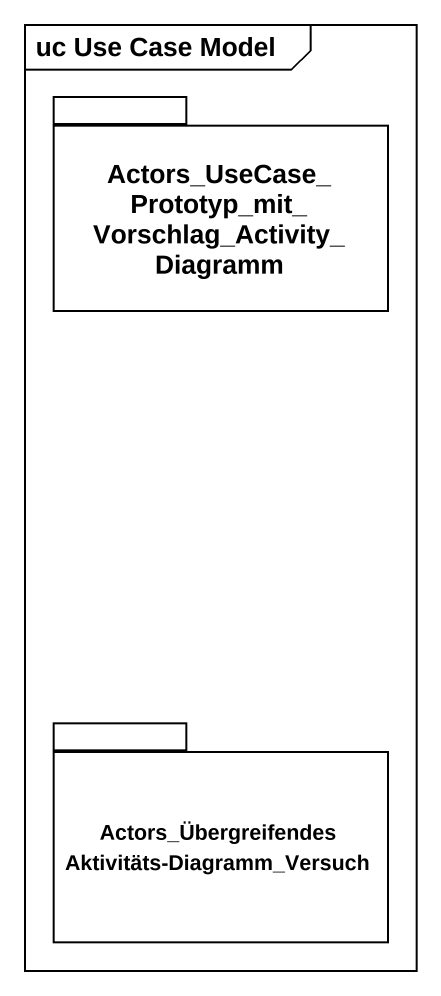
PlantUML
@startuml
mainframe uc Use Case Model
package "Actors_UseCase_Prototyp_mit_Vorschlag_Activity_Diagramm" as Actors_UseCase_Prototyp_mit {
}
package "Actors_Übergreifendes Aktivitäts-Diagramm_Versuch" as Actors_Übergreifendes {
}
@enduml
